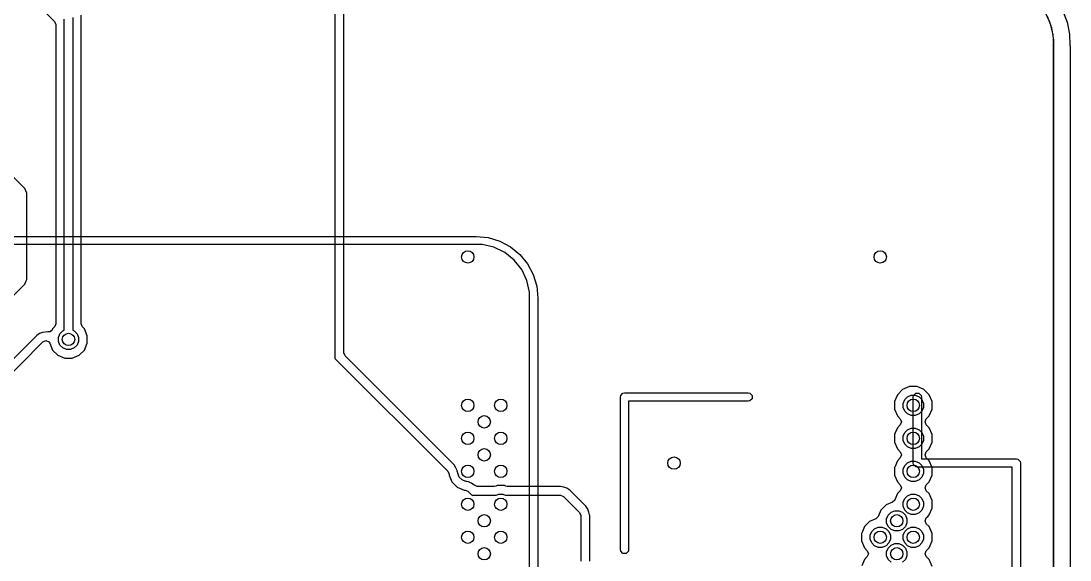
# Model space of a CAD drawing. Extents: x 94.3 to 177.3, y -118.1 to -62.3.
# Drawn here: x 164.58 to 177.3, y -103.68 to -97.14 of the extents above; entities that cross this region are included whole.
import ezdxf

# ---------------------------------------------------------------- set-up
doc = ezdxf.new("R2010")
doc.units = 0
doc.layers.add('BLACK', color=7, linetype='CONTINUOUS')

msp = doc.modelspace()

# ---------------------------------------------------------------- linework, layer by layer
at = {"layer": 'BLACK', "linetype": 'CONTINUOUS'}
for p, q in [((168.39, -90.239998), (168.39, -101.230001)), ((168.4975, -101.164761), (168.4975, -90.305236)), ((162.924091, -95.076878), (164.992055, -97.144842)), ((177.213909, -97.0168), (177.264183, -97.153898)), ((164.992055, -97.144842), (165.0067, -97.180197)), ((165.1092, -100.888342), (165.1092, -97.11703)), ((165.2108, -97.095988), (165.2108, -100.888342)), ((165.3133, -100.810857), (165.3133, -97.065497)), ((176.993127, -97.027523), (177.051352, -97.149119)), ((177.078867, -97.221363), (177.02891, -97.085128)), ((177.051352, -97.149119), (177.054621, -97.158034)), ((165.0067, -97.180197), (165.0067, -100.810857)), ((177.054621, -97.158034), (177.088806, -97.28844)), ((177.102166, -97.364585), (177.078867, -97.221363)), ((177.264183, -97.153898), (177.293094, -97.297032)), ((177.088806, -97.28844), (177.090331, -97.297813)), ((177.090331, -97.297813), (177.09939, -97.434534)), ((177.10006, -97.437107), (177.102166, -97.364585)), ((177.293094, -97.297032), (177.299691, -97.436869)), ((177.099499, -97.438576), (177.098763, -97.46401)), ((177.098763, -97.46401), (177.099499, -97.465375)), ((177.09939, -97.434534), (177.099499, -97.437839)), ((177.099499, -97.437839), (177.099499, -97.438576)), ((177.099499, -97.465375), (177.0995, -97.472966)), ((177.0995, -97.472966), (177.0995, -113.687004)), ((177.1, -97.44), (177.100213, -97.43783)), ((177.1, -113.72), (177.1, -97.44)), ((177.100213, -97.43783), (177.100042, -97.437107)), ((177.100042, -97.437107), (177.10006, -97.437107)), ((177.299691, -97.436869), (177.3, -97.44)), ((177.3, -97.44), (177.3, -113.72)), ((164.631559, -99.171075), (163.910525, -98.450041)), ((164.631559, -99.171076), (164.631559, -99.171075)), ((164.631561, -99.171078), (164.631559, -99.171076)), ((164.631561, -99.171079), (164.631561, -99.171078)), ((164.6549, -99.227423), (164.631561, -99.171079)), ((164.6549, -100.272577), (164.6549, -99.227423)), ((154.4, -99.75), (170.1, -99.75)), ((170.1, -99.75), (170.246318, -99.764411)), ((170.246318, -99.764411), (170.387013, -99.80709)), ((170.387013, -99.80709), (170.516678, -99.876398)), ((170.1, -99.85), (154.4, -99.85)), ((170.173237, -99.85), (170.1, -99.85)), ((170.31604, -99.882594), (170.173237, -99.85)), ((170.448009, -99.946147), (170.31604, -99.882594)), ((170.562528, -100.037472), (170.448009, -99.946147)), ((170.516678, -99.876398), (170.63033, -99.96967)), ((170.653853, -100.151991), (170.562528, -100.037472)), ((170.63033, -99.96967), (170.723602, -100.083322)), ((170.717406, -100.28396), (170.653853, -100.151991)), ((170.723602, -100.083322), (170.79291, -100.212987)), ((164.631563, -100.328918), (164.648562, -100.287878)), ((164.648562, -100.287876), (164.6549, -100.272577)), ((164.648562, -100.287878), (164.648562, -100.287876)), ((170.75, -100.426763), (170.717406, -100.28396)), ((170.79291, -100.212987), (170.835589, -100.353682)), ((164.028922, -100.931561), (164.631561, -100.328922)), ((164.631561, -100.328922), (164.631563, -100.328918)), ((170.75, -100.5), (170.75, -100.426763)), ((170.835589, -100.353682), (170.85, -100.5)), ((170.75, -112.3), (170.75, -100.5)), ((170.85, -100.5), (170.85, -112.3)), ((165.0067, -100.810857), (164.995872, -100.84193)), ((165.327945, -100.846212), (165.3133, -100.810857)), ((164.774943, -100.953027), (164.280117, -101.447855)), ((164.774944, -100.953026), (164.774943, -100.953027)), ((164.80982, -100.929723), (164.774944, -100.953026)), ((164.845169, -100.915082), (164.80982, -100.929723)), ((164.84517, -100.915081), (164.845169, -100.915082)), ((164.845172, -100.915081), (164.84517, -100.915081)), ((164.911406, -100.909868), (164.845172, -100.915081)), ((164.911408, -100.909868), (164.911406, -100.909868)), ((164.911653, -100.909897), (164.911408, -100.909868)), ((164.912459, -100.909785), (164.911653, -100.909897)), ((164.916315, -100.909482), (164.912459, -100.909785)), ((164.919424, -100.908821), (164.916297, -100.909254)), ((164.916297, -100.909254), (164.916315, -100.909482)), ((164.923252, -100.909914), (164.919424, -100.908821)), ((164.927133, -100.907755), (164.923252, -100.909914)), ((164.936657, -100.906438), (164.927133, -100.907755)), ((164.945619, -100.897475), (164.936657, -100.906438)), ((164.956697, -100.891316), (164.945619, -100.897475)), ((164.961044, -100.885835), (164.956697, -100.891316)), ((164.967135, -100.871132), (164.961044, -100.885835)), ((164.994088, -100.844178), (164.967135, -100.871132)), ((164.995872, -100.84193), (164.994088, -100.844178)), ((165.037402, -100.975614), (165.056066, -100.930554)), ((165.056066, -100.930554), (165.090554, -100.896066)), ((165.090554, -100.896066), (165.1092, -100.888342)), ((165.2108, -100.888342), (165.229446, -100.896066)), ((165.229446, -100.896066), (165.263934, -100.930554)), ((165.263934, -100.930554), (165.282598, -100.975614)), ((165.352865, -100.871132), (165.327945, -100.846212)), ((165.3875, -100.954747), (165.352865, -100.871132)), ((165.3875, -101.045253), (165.3875, -100.954747)), ((164.310001, -101.569999), (164.850958, -101.029041)), ((164.850958, -101.029041), (164.88631, -101.014398)), ((164.88631, -101.014398), (164.921665, -101.029043)), ((164.921665, -101.029043), (164.932504, -101.045263)), ((164.932504, -101.045263), (164.967135, -101.128868)), ((165.037402, -101.024386), (165.037402, -100.975614)), ((165.056066, -101.069446), (165.037402, -101.024386)), ((165.090554, -101.103934), (165.056066, -101.069446)), ((165.263934, -101.069446), (165.229446, -101.103934)), ((165.282598, -101.024386), (165.263934, -101.069446)), ((165.282598, -100.975614), (165.282598, -101.024386)), ((165.352865, -101.128868), (165.3875, -101.045253)), ((164.967135, -101.128868), (165.031132, -101.192865)), ((165.031132, -101.192865), (165.114747, -101.2275)), ((165.135614, -101.122598), (165.090554, -101.103934)), ((165.184386, -101.122598), (165.135614, -101.122598)), ((165.229446, -101.103934), (165.184386, -101.122598)), ((165.205253, -101.2275), (165.288868, -101.192865)), ((165.288868, -101.192865), (165.352865, -101.128868)), ((168.512145, -101.200116), (168.4975, -101.164761)), ((169.833864, -102.521835), (168.512145, -101.200116)), ((165.114747, -101.2275), (165.114749, -101.2275)), ((165.114749, -101.2275), (165.205251, -101.2275)), ((165.205251, -101.2275), (165.205253, -101.2275)), ((168.39, -101.230001), (169.757855, -102.597855)), ((175.354746, -101.5725), (175.271134, -101.607134)), ((175.354747, -101.5725), (175.354746, -101.5725)), ((175.445253, -101.5725), (175.354747, -101.5725)), ((175.528868, -101.607135), (175.445253, -101.5725)), ((171.85, -101.7), (171.853806, -101.680866)), ((171.85, -103.55), (171.85, -101.7)), ((171.853806, -101.680866), (171.880866, -101.653806)), ((171.880866, -101.653806), (171.9, -101.65)), ((171.9, -101.65), (173.4, -101.65)), ((173.4, -101.65), (173.419134, -101.653806)), ((173.419134, -101.653806), (173.446194, -101.680866)), ((173.446194, -101.719134), (173.419134, -101.746194)), ((173.446194, -101.680866), (173.446194, -101.719134)), ((175.207134, -101.671134), (175.172901, -101.75378)), ((175.207138, -101.671128), (175.207134, -101.671134)), ((175.271128, -101.607138), (175.207138, -101.671128)), ((175.271134, -101.607134), (175.271128, -101.607138)), ((175.296066, -101.730554), (175.330554, -101.696066)), ((175.330554, -101.696066), (175.375614, -101.677402)), ((175.375614, -101.677402), (175.424386, -101.677402)), ((175.4, -101.7), (175.403806, -101.680866)), ((175.4, -102.5), (175.4, -101.7)), ((175.403806, -101.680866), (175.430866, -101.653806)), ((175.424386, -101.677402), (175.469446, -101.696066)), ((175.430866, -101.653806), (175.469134, -101.653806)), ((175.469134, -101.653806), (175.496194, -101.680866)), ((175.469446, -101.696066), (175.503934, -101.730554)), ((175.496194, -101.680866), (175.5, -101.7)), ((175.5, -101.7), (175.5, -102.45)), ((175.592865, -101.671132), (175.528868, -101.607135)), ((175.6275, -101.754747), (175.592865, -101.671132)), ((173.4, -101.75), (171.95, -101.75)), ((171.95, -101.75), (171.95, -103.55)), ((173.419134, -101.746194), (173.4, -101.75)), ((175.172901, -101.75378), (175.1725, -101.754747)), ((175.1725, -101.754747), (175.1725, -101.845253)), ((175.1725, -101.845253), (175.207135, -101.928868)), ((175.277402, -101.775614), (175.296066, -101.730554)), ((175.277402, -101.824386), (175.277402, -101.775614)), ((175.296066, -101.869446), (175.277402, -101.824386)), ((175.503934, -101.730554), (175.522598, -101.775614)), ((175.522598, -101.824386), (175.503934, -101.869446)), ((175.522598, -101.775614), (175.522598, -101.824386)), ((175.592865, -101.928868), (175.6275, -101.845253)), ((175.6275, -101.845253), (175.6275, -101.754747)), ((175.207135, -101.928868), (175.207138, -101.928871)), ((175.207138, -101.928871), (175.242912, -101.964645)), ((175.242912, -101.964645), (175.257557, -102)), ((175.330554, -101.903934), (175.296066, -101.869446)), ((175.375614, -101.922598), (175.330554, -101.903934)), ((175.424386, -101.922598), (175.375614, -101.922598)), ((175.469446, -101.903934), (175.424386, -101.922598)), ((175.503934, -101.869446), (175.469446, -101.903934)), ((175.542443, -102), (175.557088, -101.964645)), ((175.557088, -101.964645), (175.592865, -101.928868)), ((175.207134, -102.071134), (175.181401, -102.133259)), ((175.207138, -102.071128), (175.207134, -102.071134)), ((175.242912, -102.035355), (175.207138, -102.071128)), ((175.257557, -102), (175.242912, -102.035355)), ((175.296066, -102.130554), (175.330554, -102.096066)), ((175.330554, -102.096066), (175.375614, -102.077402)), ((175.375614, -102.077402), (175.424386, -102.077402)), ((175.424386, -102.077402), (175.469446, -102.096066)), ((175.469446, -102.096066), (175.503934, -102.130554)), ((175.557088, -102.035355), (175.542443, -102)), ((175.592865, -102.071132), (175.557088, -102.035355)), ((175.6275, -102.154747), (175.592865, -102.071132)), ((175.181401, -102.133259), (175.1725, -102.154747)), ((175.1725, -102.154747), (175.1725, -102.245253)), ((175.277402, -102.175614), (175.296066, -102.130554)), ((175.277402, -102.224386), (175.277402, -102.175614)), ((175.296066, -102.269446), (175.277402, -102.224386)), ((175.503934, -102.130554), (175.522598, -102.175614)), ((175.522598, -102.224386), (175.503934, -102.269446)), ((175.522598, -102.175614), (175.522598, -102.224386)), ((175.6275, -102.245253), (175.6275, -102.154747)), ((175.1725, -102.245253), (175.207135, -102.328868)), ((175.207135, -102.328868), (175.207138, -102.328871)), ((175.207138, -102.328871), (175.242912, -102.364645)), ((175.330554, -102.303934), (175.296066, -102.269446)), ((175.375614, -102.322598), (175.330554, -102.303934)), ((175.424386, -102.322598), (175.375614, -102.322598)), ((175.469446, -102.303934), (175.424386, -102.322598)), ((175.503934, -102.269446), (175.469446, -102.303934)), ((175.557088, -102.364645), (175.592865, -102.328868)), ((175.592865, -102.328868), (175.6275, -102.245253)), ((175.207134, -102.471134), (175.175359, -102.547846)), ((175.207138, -102.471128), (175.207134, -102.471134)), ((175.242912, -102.435355), (175.207138, -102.471128)), ((175.242912, -102.364645), (175.257557, -102.4)), ((175.257557, -102.4), (175.242912, -102.435355)), ((175.330554, -102.496066), (175.375614, -102.477402)), ((175.375614, -102.477402), (175.424386, -102.477402)), ((175.424386, -102.477402), (175.469446, -102.496066)), ((175.5, -102.45), (176.65, -102.45)), ((175.542443, -102.4), (175.557088, -102.364645)), ((175.557088, -102.435355), (175.542443, -102.4)), ((175.592865, -102.471132), (175.557088, -102.435355)), ((175.6275, -102.554747), (175.592865, -102.471132)), ((176.65, -102.45), (176.669134, -102.453806)), ((176.669134, -102.453806), (176.696194, -102.480866)), ((176.696194, -102.480866), (176.7, -102.5)), ((169.757855, -102.597855), (169.7725, -102.63321)), ((169.833868, -102.52184), (169.833864, -102.521835)), ((169.833869, -102.521841), (169.833868, -102.52184)), ((169.834347, -102.522557), (169.833869, -102.521841)), ((169.85717, -102.556711), (169.834347, -102.522557)), ((169.857171, -102.556713), (169.85717, -102.556711)), ((169.857172, -102.556715), (169.857171, -102.556713)), ((169.871817, -102.59207), (169.857172, -102.556715)), ((169.872868, -102.597354), (169.871817, -102.59207)), ((169.875465, -102.610409), (169.872868, -102.597354)), ((169.877402, -102.616795), (169.875465, -102.610409)), ((169.877402, -102.624386), (169.877402, -102.616795)), ((175.175359, -102.547846), (175.1725, -102.554747)), ((175.1725, -102.554747), (175.1725, -102.645253)), ((175.277402, -102.575614), (175.296066, -102.530554)), ((175.277402, -102.624386), (175.277402, -102.575614)), ((175.296066, -102.530554), (175.330554, -102.496066)), ((175.403806, -102.519134), (175.4, -102.5)), ((175.430866, -102.546194), (175.403806, -102.519134)), ((175.45, -102.55), (175.430866, -102.546194)), ((176.6, -102.55), (175.45, -102.55)), ((175.469446, -102.496066), (175.503934, -102.530554)), ((175.503934, -102.530554), (175.522598, -102.575614)), ((175.522598, -102.575614), (175.522598, -102.624386)), ((175.6275, -102.645253), (175.6275, -102.554747)), ((176.6, -110.547872), (176.6, -102.55)), ((176.7, -102.5), (176.7, -110.6)), ((169.7725, -102.63321), (169.7725, -102.645253)), ((169.7725, -102.645253), (169.807135, -102.728868)), ((169.807135, -102.728868), (169.871132, -102.792865)), ((169.896066, -102.669446), (169.877402, -102.624386)), ((169.930554, -102.703934), (169.896066, -102.669446)), ((169.975614, -102.722598), (169.930554, -102.703934)), ((169.983205, -102.722598), (169.975614, -102.722598)), ((169.989592, -102.724535), (169.983205, -102.722598)), ((170.007926, -102.728182), (169.989592, -102.724535)), ((170.00793, -102.728183), (170.007926, -102.728182)), ((170.032359, -102.738302), (170.00793, -102.728183)), ((170.043288, -102.742829), (170.032359, -102.738302)), ((170.078159, -102.766131), (170.043288, -102.742829)), ((175.1725, -102.645253), (175.207135, -102.728868)), ((175.207135, -102.728868), (175.207138, -102.728871)), ((175.207138, -102.728871), (175.242912, -102.764645)), ((175.296066, -102.669446), (175.277402, -102.624386)), ((175.330554, -102.703934), (175.296066, -102.669446)), ((175.375614, -102.722598), (175.330554, -102.703934)), ((175.424386, -102.722598), (175.375614, -102.722598)), ((175.469446, -102.703934), (175.424386, -102.722598)), ((175.503934, -102.669446), (175.469446, -102.703934)), ((175.522598, -102.624386), (175.503934, -102.669446)), ((175.57235, -102.749383), (175.592865, -102.728868)), ((175.592865, -102.728868), (175.6275, -102.645253)), ((169.871132, -102.792865), (169.954747, -102.8275)), ((169.954747, -102.8275), (169.954749, -102.8275)), ((169.954749, -102.8275), (169.96679, -102.8275)), ((169.96679, -102.8275), (170.002145, -102.842145)), ((170.002145, -102.842145), (170.046605, -102.886605)), ((170.078165, -102.766136), (170.078159, -102.766131)), ((170.079884, -102.767855), (170.078165, -102.766136)), ((170.115239, -102.7825), (170.079884, -102.767855)), ((170.320659, -102.7825), (170.115239, -102.7825)), ((170.339794, -102.778693), (170.320659, -102.7825)), ((170.354741, -102.7725), (170.339794, -102.778693)), ((170.354747, -102.7725), (170.354741, -102.7725)), ((170.445253, -102.7725), (170.354747, -102.7725)), ((170.445258, -102.7725), (170.445253, -102.7725)), ((170.460206, -102.778693), (170.445258, -102.7725)), ((170.479341, -102.7825), (170.460206, -102.778693)), ((171.12429, -102.7825), (170.479341, -102.7825)), ((171.124296, -102.7825), (171.12429, -102.7825)), ((171.165427, -102.790682), (171.124296, -102.7825)), ((171.165428, -102.790682), (171.165427, -102.790682)), ((171.16543, -102.790683), (171.165428, -102.790682)), ((171.174864, -102.794591), (171.16543, -102.790683)), ((171.200788, -102.805329), (171.174864, -102.794591)), ((171.235659, -102.828631), (171.200788, -102.805329)), ((171.235665, -102.828636), (171.235659, -102.828631)), ((171.431364, -103.024335), (171.235665, -102.828636)), ((175.207135, -102.871132), (175.175502, -102.947501)), ((175.207136, -102.87113), (175.207135, -102.871132)), ((175.207138, -102.871128), (175.207136, -102.87113)), ((175.242912, -102.835355), (175.207138, -102.871128)), ((175.242912, -102.764645), (175.257557, -102.8)), ((175.257557, -102.8), (175.242912, -102.835355)), ((175.542443, -102.8), (175.557088, -102.764645)), ((175.557088, -102.835355), (175.542443, -102.8)), ((175.557088, -102.764645), (175.57235, -102.749383)), ((175.592865, -102.871132), (175.557088, -102.835355)), ((175.6275, -102.954747), (175.592865, -102.871132)), ((170.046605, -102.886605), (170.054801, -102.89)), ((170.054801, -102.89), (170.345199, -102.89)), ((170.345199, -102.89), (170.375614, -102.877402)), ((170.375614, -102.877402), (170.424386, -102.877402)), ((170.424386, -102.877402), (170.454801, -102.89)), ((170.454801, -102.89), (171.12429, -102.89)), ((171.12429, -102.89), (171.159645, -102.904645)), ((171.159645, -102.904645), (171.355355, -103.100355)), ((175.148167, -102.975225), (175.071132, -103.007135)), ((175.175226, -102.948167), (175.148167, -102.975225)), ((175.175502, -102.947501), (175.175226, -102.948167)), ((175.277402, -102.975614), (175.296066, -102.930554)), ((175.277402, -103.024386), (175.277402, -102.975614)), ((175.296066, -102.930554), (175.330554, -102.896066)), ((175.330554, -102.896066), (175.375614, -102.877402)), ((175.375614, -102.877402), (175.424386, -102.877402)), ((175.424386, -102.877402), (175.469446, -102.896066)), ((175.469446, -102.896066), (175.503934, -102.930554)), ((175.503934, -102.930554), (175.522598, -102.975614)), ((175.522598, -102.975614), (175.522598, -103.024386)), ((175.6275, -103.045253), (175.6275, -102.954747)), ((171.355355, -103.100355), (171.37, -103.13571)), ((171.431368, -103.02434), (171.431364, -103.024335)), ((171.431369, -103.024341), (171.431368, -103.02434)), ((171.439063, -103.035856), (171.431369, -103.024341)), ((171.45467, -103.059211), (171.439063, -103.035856)), ((171.454671, -103.059213), (171.45467, -103.059211)), ((171.454672, -103.059215), (171.454671, -103.059213)), ((171.469317, -103.09457), (171.454672, -103.059215)), ((171.469317, -103.094572), (171.469317, -103.09457)), ((171.476138, -103.128865), (171.469317, -103.094572)), ((175.007135, -103.071132), (174.978363, -103.140594)), ((175.007136, -103.07113), (175.007135, -103.071132)), ((175.007138, -103.071128), (175.007136, -103.07113)), ((175.071128, -103.007138), (175.007138, -103.071128)), ((175.07113, -103.007136), (175.071128, -103.007138)), ((175.071132, -103.007135), (175.07113, -103.007136)), ((175.096066, -103.130554), (175.130554, -103.096066)), ((175.130554, -103.096066), (175.175614, -103.077402)), ((175.175614, -103.077402), (175.224386, -103.077402)), ((175.224386, -103.077402), (175.269446, -103.096066)), ((175.269446, -103.096066), (175.303934, -103.130554)), ((175.296066, -103.069446), (175.277402, -103.024386)), ((175.330554, -103.103934), (175.296066, -103.069446)), ((175.375614, -103.122598), (175.330554, -103.103934)), ((175.424386, -103.122598), (175.375614, -103.122598)), ((175.469446, -103.103934), (175.424386, -103.122598)), ((175.503934, -103.069446), (175.469446, -103.103934)), ((175.522598, -103.024386), (175.503934, -103.069446)), ((175.592865, -103.128868), (175.6275, -103.045253)), ((171.37, -103.13571), (171.37, -103.68929)), ((171.4775, -103.13571), (171.476138, -103.128865)), ((171.4775, -103.354747), (171.4775, -103.13571)), ((174.871128, -103.207138), (174.807138, -103.271128)), ((174.87113, -103.207136), (174.871128, -103.207138)), ((174.871132, -103.207135), (174.87113, -103.207136)), ((174.948167, -103.175225), (174.871132, -103.207135)), ((174.975226, -103.148167), (174.948167, -103.175225)), ((174.978363, -103.140594), (174.975226, -103.148167)), ((175.077402, -103.175614), (175.096066, -103.130554)), ((175.077402, -103.224386), (175.077402, -103.175614)), ((175.096066, -103.269446), (175.077402, -103.224386)), ((175.303934, -103.130554), (175.322598, -103.175614)), ((175.322598, -103.224386), (175.303934, -103.269446)), ((175.322598, -103.175614), (175.322598, -103.224386)), ((175.542443, -103.2), (175.557088, -103.164645)), ((175.557088, -103.235355), (175.542443, -103.2)), ((175.557088, -103.164645), (175.574542, -103.147191)), ((175.592865, -103.271132), (175.557088, -103.235355)), ((175.574542, -103.147191), (175.592865, -103.128868)), ((171.4775, -103.68929), (171.4775, -103.354747)), ((174.774591, -103.3497), (174.7725, -103.354747)), ((174.7725, -103.354747), (174.7725, -103.445253)), ((174.807134, -103.271134), (174.774591, -103.3497)), ((174.807138, -103.271128), (174.807134, -103.271134)), ((174.877402, -103.375614), (174.896066, -103.330554)), ((174.877402, -103.424386), (174.877402, -103.375614)), ((174.896066, -103.330554), (174.930554, -103.296066)), ((174.930554, -103.296066), (174.975614, -103.277402)), ((174.975614, -103.277402), (175.024386, -103.277402)), ((175.024386, -103.277402), (175.069446, -103.296066)), ((175.069446, -103.296066), (175.103934, -103.330554)), ((175.130554, -103.303934), (175.096066, -103.269446)), ((175.103934, -103.330554), (175.122598, -103.375614)), ((175.122598, -103.375614), (175.122598, -103.424386)), ((175.175614, -103.322598), (175.130554, -103.303934)), ((175.224386, -103.322598), (175.175614, -103.322598)), ((175.269446, -103.303934), (175.224386, -103.322598)), ((175.303934, -103.269446), (175.269446, -103.303934)), ((175.277402, -103.375614), (175.296066, -103.330554)), ((175.277402, -103.424386), (175.277402, -103.375614)), ((175.296066, -103.330554), (175.330554, -103.296066)), ((175.330554, -103.296066), (175.375614, -103.277402)), ((175.375614, -103.277402), (175.424386, -103.277402)), ((175.424386, -103.277402), (175.469446, -103.296066)), ((175.469446, -103.296066), (175.503934, -103.330554)), ((175.503934, -103.330554), (175.522598, -103.375614)), ((175.522598, -103.375614), (175.522598, -103.424386)), ((175.6275, -103.354747), (175.592865, -103.271132)), ((175.6275, -103.445253), (175.6275, -103.354747)), ((174.7725, -103.445253), (174.807135, -103.528868)), ((174.896066, -103.469446), (174.877402, -103.424386)), ((174.930554, -103.503934), (174.896066, -103.469446)), ((174.975614, -103.522598), (174.930554, -103.503934)), ((175.069446, -103.503934), (175.024386, -103.522598)), ((175.103934, -103.469446), (175.069446, -103.503934)), ((175.096066, -103.530554), (175.130554, -103.496066)), ((175.122598, -103.424386), (175.103934, -103.469446)), ((175.130554, -103.496066), (175.175614, -103.477402)), ((175.175614, -103.477402), (175.224386, -103.477402)), ((175.224386, -103.477402), (175.269446, -103.496066)), ((175.269446, -103.496066), (175.303934, -103.530554)), ((175.296066, -103.469446), (175.277402, -103.424386)), ((175.330554, -103.503934), (175.296066, -103.469446)), ((175.375614, -103.522598), (175.330554, -103.503934)), ((175.469446, -103.503934), (175.424386, -103.522598)), ((175.503934, -103.469446), (175.469446, -103.503934)), ((175.522598, -103.424386), (175.503934, -103.469446)), ((175.592865, -103.528868), (175.6275, -103.445253)), ((171.853806, -103.569134), (171.85, -103.55)), ((171.880866, -103.596194), (171.853806, -103.569134)), ((171.919134, -103.596194), (171.880866, -103.596194)), ((171.946194, -103.569134), (171.919134, -103.596194)), ((171.95, -103.55), (171.946194, -103.569134)), ((174.807135, -103.528868), (174.807138, -103.528871)), ((174.807138, -103.528871), (174.842912, -103.564645)), ((174.842912, -103.564645), (174.857557, -103.6)), ((174.857557, -103.6), (174.842912, -103.635355)), ((175.024386, -103.522598), (174.975614, -103.522598)), ((175.077402, -103.575614), (175.096066, -103.530554)), ((175.077402, -103.624386), (175.077402, -103.575614)), ((175.096066, -103.669446), (175.077402, -103.624386)), ((175.303934, -103.530554), (175.322598, -103.575614)), ((175.322598, -103.624386), (175.303934, -103.669446)), ((175.322598, -103.575614), (175.322598, -103.624386)), ((175.424386, -103.522598), (175.375614, -103.522598)), ((175.542443, -103.6), (175.557088, -103.564645)), ((175.557088, -103.635355), (175.542443, -103.6)), ((175.557088, -103.564645), (175.573682, -103.548051)), ((175.573682, -103.548051), (175.592865, -103.528868)), ((174.807134, -103.671134), (174.775355, -103.747855)), ((174.807138, -103.671128), (174.807134, -103.671134)), ((174.842912, -103.635355), (174.807138, -103.671128)), ((175.130554, -103.703934), (175.096066, -103.669446)), ((175.303934, -103.669446), (175.269446, -103.703934)), ((175.592865, -103.671132), (175.557088, -103.635355)), ((175.6275, -103.754747), (175.592865, -103.671132))]:
    msp.add_line(p, q, dxfattribs=at)
at = {"layer": 'BLACK'}
for centre in [(170, -100), (175, -100), (165.16, -101), (170, -101.8), (170.4, -101.8), (175.4, -101.8), (170.2, -102), (170, -102.2), (170.4, -102.2), (175.4, -102.2), (170.2, -102.4), (172.5, -102.5), (170, -102.6), (170.4, -102.6), (175.4, -102.6), (170, -103), (170.4, -103), (175.4, -103), (170.2, -103.2), (175.2, -103.2), (170, -103.4), (170.4, -103.4), (175, -103.4), (175.4, -103.4), (170.2, -103.6), (175.2, -103.6)]:
    msp.add_circle(centre, 0.075, dxfattribs=at)

doc.saveas('drawing.dxf')
